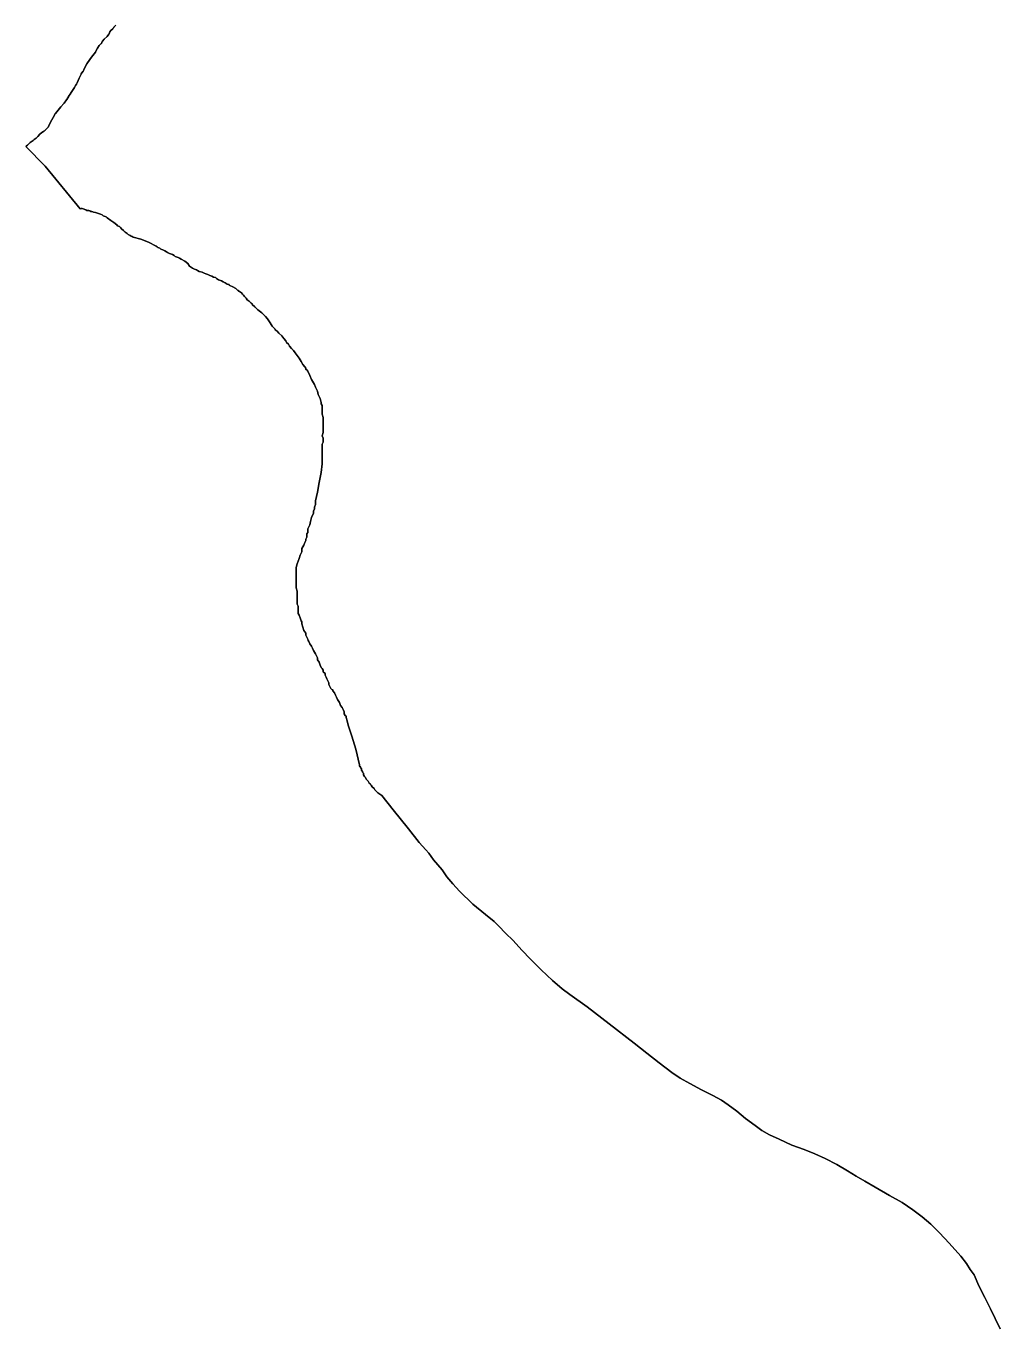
# Model space of a CAD drawing. Header units: inches. Extents: x 11258954 to 11313122, y 3645444 to 3695200.
# Drawn here: x 11283854 to 11284869, y 3675451 to 3676802 of the extents above; entities that cross this region are included whole.
import ezdxf

# ---------------------------------------------------------------- set-up
doc = ezdxf.new("R2010")
doc.units = ezdxf.units.IN
doc.header["$MEASUREMENT"] = 0
doc.layers.add('SchoolBoardDistrict', color=253, linetype='Continuous')

msp = doc.modelspace()

# ---------------------------------------------------------------- linework, layer by layer
at = {"layer": 'SchoolBoardDistrict'}
for points in [[(11283948, 3676802.5), (11283946.0735, 3676800.333), (11283946, 3676800.25), (11283945.9085, 3676800.1125), (11283945.1215, 3676798.932), (11283945, 3676798.75), (11283944.956, 3676798.7115), (11283943.044, 3676797.039), (11283943, 3676797), (11283942.879, 3676796.8185), (11283942, 3676795.5), (11283941.0135, 3676793.2815), (11283941, 3676793.25), (11283940.8485, 3676793.061), (11283939, 3676790.75), (11283936, 3676788), (11283934.1515, 3676785.69), (11283934, 3676785.5), (11283933.986, 3676785.4695), (11283933.055, 3676783.374), (11283933, 3676783.25), (11283932.8895, 3676783.1535), (11283931.044, 3676781.539), (11283931, 3676781.5), (11283930.8785, 3676781.3185), (11283929, 3676778.5), (11283927.018, 3676774.5365), (11283927, 3676774.5), (11283926.853, 3676774.316), (11283924.0825, 3676770.853), (11283924, 3676770.75), (11283923.917, 3676770.6325), (11283921, 3676766.5), (11283918, 3676762), (11283915, 3676757), (11283914, 3676754.25), (11283913.838, 3676754.027), (11283912.162, 3676751.723), (11283912, 3676751.5), (11283911, 3676749.25), (11283910, 3676747.25), (11283909, 3676744.75), (11283908, 3676742.5), (11283907, 3676741), (11283906, 3676739.5), (11283905, 3676737.5), (11283903, 3676734.25), (11283901, 3676731.25), (11283900.838, 3676731.027), (11283899.162, 3676728.723), (11283899, 3676728.5), (11283897, 3676725), (11283896.8345, 3676724.7795), (11283894.1655, 3676721.2205), (11283894, 3676721), (11283891, 3676717.25), (11283888, 3676713.75), (11283885.132, 3676710.404), (11283885, 3676710.25), (11283884.967, 3676710.1835), (11283883, 3676706.25), (11283880, 3676701.5), (11283878.034, 3676696.831), (11283878, 3676696.75), (11283877.8685, 3676696.6105), (11283874.1655, 3676692.676), (11283874, 3676692.5), (11283874, 3676692.4555), (11283874, 3676692.445), (11283874, 3676692.429), (11283874, 3676692.374), (11283874, 3676692.305), (11283874, 3676692.25), (11283873.8345, 3676692.2085), (11283873.1655, 3676692.0415), (11283873, 3676692), (11283873, 3676691.945), (11283873, 3676691.8715), (11283873, 3676691.8165), (11283873, 3676691.805), (11283873, 3676691.75), (11283872.8345, 3676691.6465), (11283871, 3676690.5), (11283869, 3676688.75), (11283867, 3676686.5), (11283865, 3676684.75), (11283863, 3676683.25), (11283862, 3676682.25), (11283859, 3676680.25), (11283856, 3676677.5), (11283854.701, 3676676.3095), (11283854.5285, 3676676.1515), (11283854.5, 3676676.125), (11283854.528, 3676676.096), (11283854.5355, 3676676.0885), (11283874.65, 3676655.6), (11283910.9625, 3676611.2955), (11283911, 3676611.25), (11283912, 3676611.5), (11283913, 3676611.5), (11283914, 3676611.25), (11283915, 3676610.75), (11283916, 3676610.5), (11283917, 3676610), (11283918, 3676609.5), (11283920, 3676609.25), (11283921, 3676609), (11283922, 3676608.5), (11283923, 3676608.5), (11283924, 3676608), (11283925, 3676607.75), (11283927, 3676607.25), (11283929, 3676606.75), (11283930, 3676606.25), (11283932, 3676605.5), (11283934, 3676604.75), (11283935, 3676604), (11283936, 3676603.5), (11283938, 3676602.75), (11283939, 3676601.75), (11283943, 3676599), (11283946, 3676597), (11283949, 3676594.5), (11283950, 3676593.5), (11283952, 3676592.75), (11283953, 3676591.75), (11283954, 3676590.25), (11283956, 3676588.5), (11283958, 3676586.75), (11283960, 3676585.5), (11283961, 3676584.25), (11283963, 3676583.25), (11283964, 3676582.75), (11283965, 3676582.25), (11283966, 3676581.75), (11283974, 3676579.5), (11283982, 3676576.5), (11283990, 3676572.25), (11283991, 3676571.5), (11283992, 3676570.75), (11283994, 3676570.25), (11283995, 3676569.25), (11283997, 3676568.5), (11283999, 3676567.5), (11284001, 3676566.5), (11284002, 3676565.75), (11284004, 3676564.75), (11284007, 3676563.5), (11284009, 3676562.5), (11284010, 3676561.5), (11284013, 3676560.5), (11284014.5, 3676559.625), (11284016, 3676558.75), (11284020, 3676556.5), (11284023, 3676554.25), (11284025, 3676551.5), (11284028, 3676549.25), (11284030, 3676548.25), (11284032, 3676547.5), (11284033, 3676546.75), (11284035, 3676546), (11284038, 3676545), (11284040, 3676544.25), (11284042, 3676543.5), (11284044, 3676542.75), (11284046, 3676541.75), (11284048, 3676541), (11284050, 3676540), (11284052, 3676539.5), (11284053, 3676538.5), (11284055, 3676537.25), (11284058, 3676536), (11284060, 3676535), (11284062, 3676534), (11284064, 3676532.75), (11284066, 3676532.25), (11284066, 3676532.195), (11284066, 3676531.555), (11284066, 3676531.5), (11284067, 3676531.25), (11284070, 3676529.75), (11284073, 3676528), (11284075, 3676526.5), (11284076, 3676526), (11284076, 3676525.945), (11284076, 3676525.555), (11284076, 3676525.5), (11284077, 3676525), (11284079, 3676523.5), (11284080, 3676522.25), (11284081, 3676521.25), (11284082, 3676519.75), (11284084, 3676518), (11284085, 3676516.5), (11284086, 3676515.75), (11284087, 3676515), (11284088, 3676513.75), (11284089, 3676513), (11284090, 3676512.25), (11284090, 3676512.195), (11284090, 3676511.555), (11284090, 3676511.5), (11284093, 3676509), (11284096, 3676506), (11284100, 3676502.75), (11284102, 3676501), (11284104, 3676499), (11284106, 3676496.5), (11284109, 3676492.5), (11284111, 3676489), (11284114, 3676485.75), (11284114, 3676485.695), (11284114, 3676485.305), (11284114, 3676485.25), (11284115, 3676484.5), (11284116, 3676483.75), (11284118, 3676481.5), (11284121, 3676479), (11284123, 3676476), (11284125, 3676473.75), (11284126, 3676471.75), (11284128, 3676470), (11284129, 3676468), (11284131, 3676465.75), (11284133, 3676463.5), (11284135, 3676461.25), (11284137, 3676458.5), (11284139, 3676455.5), (11284141, 3676452), (11284143, 3676449), (11284145, 3676446.5), (11284146, 3676445), (11284146, 3676444.9445), (11284146, 3676443.805), (11284146, 3676443.75), (11284147, 3676443.5), (11284148, 3676442), (11284150, 3676437.5), (11284152, 3676433.25), (11284155, 3676428.25), (11284156, 3676425.5), (11284157, 3676423.25), (11284158, 3676421.25), (11284159, 3676417.75), (11284161, 3676413.5), (11284162, 3676409.5), (11284162, 3676409.445), (11284162, 3676408.055), (11284162, 3676408), (11284163, 3676406.25), (11284163, 3676406.195), (11284163, 3676404.055), (11284163, 3676404), (11284163, 3676403.945), (11284163, 3676401.305), (11284163, 3676401.25), (11284163, 3676401.195), (11284163, 3676399.055), (11284163, 3676399), (11284163, 3676398.945), (11284163, 3676397.305), (11284163, 3676397.25), (11284164, 3676393.75), (11284164, 3676393.695), (11284164, 3676389.555), (11284164, 3676389.5), (11284164, 3676389.445), (11284164, 3676385.555), (11284164, 3676385.5), (11284164, 3676385.445), (11284164, 3676383.305), (11284164, 3676383.25), (11284164, 3676383.195), (11284164, 3676381.055), (11284164, 3676381), (11284164, 3676380.945), (11284164, 3676378.055), (11284164, 3676378), (11284163.0095, 3676374.781), (11284163, 3676374.75), (11284163.0095, 3676374.726), (11284164, 3676372.25), (11284164, 3676372.195), (11284164, 3676370.055), (11284164, 3676370), (11284164, 3676369.945), (11284164, 3676368.305), (11284164, 3676368.25), (11284163, 3676366), (11284163, 3676365.945), (11284163, 3676363.805), (11284163, 3676363.75), (11284163, 3676363.695), (11284163, 3676354.805), (11284163, 3676354.75), (11284163, 3676354.695), (11284163, 3676345.555), (11284163, 3676345.5), (11284162, 3676336.5), (11284160, 3676326), (11284158, 3676316), (11284156, 3676307), (11284156, 3676306.945), (11284156, 3676305.0555), (11284156, 3676305), (11284156, 3676304.945), (11284156, 3676303.0555), (11284156, 3676303), (11284155, 3676300.5), (11284155, 3676300.445), (11284155, 3676298.5555), (11284155, 3676298.5), (11284154, 3676296.25), (11284154, 3676296.195), (11284154, 3676294.0555), (11284154, 3676294), (11284152, 3676289.75), (11284151, 3676285.5), (11284150, 3676282), (11284149, 3676280), (11284148, 3676277.75), (11284148, 3676277.6945), (11284148, 3676275.555), (11284148, 3676275.5), (11284148, 3676275.4445), (11284148, 3676274.055), (11284148, 3676274), (11284147, 3676272.5), (11284147, 3676272.445), (11284147, 3676271.055), (11284147, 3676271), (11284147, 3676270.945), (11284147, 3676269.055), (11284147, 3676269), (11284146, 3676267), (11284146, 3676266.945), (11284146, 3676265.805), (11284146, 3676265.75), (11284145, 3676263.75), (11284144, 3676260.75), (11284142, 3676257.5), (11284142, 3676257.445), (11284142, 3676256.305), (11284142, 3676256.25), (11284142, 3676256.195), (11284142, 3676255.055), (11284142, 3676255), (11284142, 3676254.945), (11284142, 3676254.055), (11284142, 3676254), (11284140, 3676250.5), (11284139, 3676247), (11284138, 3676244), (11284137, 3676241.25), (11284136, 3676237.5), (11284136, 3676237.445), (11284136, 3676234.055), (11284136, 3676234), (11284136, 3676233.945), (11284136, 3676232.305), (11284136, 3676232.25), (11284136, 3676232.195), (11284136, 3676230.555), (11284136, 3676230.5), (11284136, 3676230.445), (11284136, 3676228.555), (11284136, 3676228.5), (11284136, 3676228.445), (11284136, 3676227.305), (11284136, 3676227.25), (11284136, 3676227.195), (11284136, 3676226.055), (11284136, 3676226), (11284136, 3676225.945), (11284136, 3676225.305), (11284136, 3676225.25), (11284136, 3676225.195), (11284136, 3676224.055), (11284136, 3676224), (11284136, 3676223.945), (11284136, 3676222.055), (11284136, 3676222), (11284136, 3676221.945), (11284136, 3676220.305), (11284136, 3676220.25), (11284136, 3676220.195), (11284136, 3676216.555), (11284136, 3676216.5), (11284137, 3676213), (11284137, 3676212.945), (11284137, 3676209.305), (11284137, 3676209.25), (11284137, 3676209.195), (11284137, 3676208.055), (11284137, 3676208), (11284137, 3676207.945), (11284137, 3676206.805), (11284137, 3676206.75), (11284137, 3676206.695), (11284137, 3676206.055), (11284137, 3676206), (11284137, 3676205.945), (11284137, 3676204.305), (11284137, 3676204.25), (11284137, 3676204.195), (11284137, 3676201.805), (11284137, 3676201.75), (11284137, 3676201.695), (11284137, 3676199.305), (11284137, 3676199.25), (11284138, 3676197.25), (11284138, 3676197.195), (11284138, 3676195.305), (11284138, 3676195.25), (11284138, 3676195.195), (11284138, 3676193.305), (11284138, 3676193.25), (11284138, 3676193.195), (11284138, 3676191.805), (11284138, 3676191.75), (11284138, 3676191.695), (11284138, 3676190.555), (11284138, 3676190.5), (11284138, 3676190.445), (11284138, 3676189.805), (11284138, 3676189.75), (11284139, 3676188), (11284140, 3676185), (11284141, 3676182), (11284142, 3676181), (11284142, 3676180.945), (11284142, 3676179.805), (11284142, 3676179.75), (11284142, 3676179.695), (11284142, 3676178.805), (11284142, 3676178.75), (11284143, 3676175.5), (11284144, 3676172), (11284146, 3676169.25), (11284146, 3676169.195), (11284146, 3676167.305), (11284146, 3676167.25), (11284147, 3676165), (11284148, 3676162.75), (11284148.5, 3676161.625), (11284149, 3676160.5), (11284150, 3676158), (11284152, 3676155.75), (11284153, 3676153.5), (11284154, 3676151.25), (11284155, 3676149.5), (11284156, 3676147.75), (11284157, 3676145.5), (11284158, 3676143.5), (11284158, 3676143.445), (11284158, 3676142.805), (11284158, 3676142.75), (11284158, 3676142.695), (11284158, 3676142.305), (11284158, 3676142.25), (11284158, 3676142.195), (11284158, 3676141.555), (11284158, 3676141.5), (11284160, 3676139), (11284161, 3676136), (11284162, 3676133.5), (11284163, 3676132.25), (11284164, 3676130.5), (11284164, 3676130.445), (11284164, 3676128.8055), (11284164, 3676128.75), (11284166, 3676127), (11284166, 3676126.945), (11284166, 3676125.3055), (11284166, 3676125.25), (11284167, 3676123.5), (11284168, 3676121.5), (11284169, 3676119.5), (11284170, 3676117.5), (11284170, 3676117.4445), (11284170, 3676115.805), (11284170, 3676115.75), (11284171, 3676113.5), (11284172, 3676111.5), (11284173, 3676110.5), (11284174, 3676110), (11284174, 3676109.9445), (11284174, 3676109.305), (11284174, 3676109.25), (11284176, 3676107), (11284177, 3676104.5), (11284178, 3676102.5), (11284179, 3676100), (11284181, 3676097), (11284182, 3676093.75), (11284184, 3676091.75), (11284185, 3676089.75), (11284186, 3676087.25), (11284186, 3676087.195), (11284186, 3676085.305), (11284186, 3676085.25), (11284187, 3676083.5), (11284188, 3676082.75), (11284188, 3676082.695), (11284188, 3676081.305), (11284188, 3676081.25), (11284189, 3676078), (11284190, 3676073.5), (11284194, 3676062), (11284198, 3676048.5), (11284202, 3676032), (11284202, 3676031.945), (11284202, 3676031.055), (11284202, 3676031), (11284202, 3676030.945), (11284202, 3676030.555), (11284202, 3676030.5), (11284203, 3676030), (11284203, 3676029.945), (11284203, 3676029.305), (11284203, 3676029.25), (11284204, 3676027.75), (11284204, 3676027.695), (11284204, 3676026.555), (11284204, 3676026.5), (11284205, 3676025.25), (11284205, 3676025.195), (11284205, 3676024.305), (11284205, 3676024.25), (11284206, 3676023.25), (11284206, 3676023.195), (11284206, 3676021.555), (11284206, 3676021.5), (11284207, 3676020), (11284208, 3676018.75), (11284209, 3676017.25), (11284211, 3676015), (11284212, 3676013), (11284213, 3676012.25), (11284213, 3676012.195), (11284213, 3676011.805), (11284213, 3676011.75), (11284214, 3676011), (11284215, 3676009), (11284217, 3676007.5), (11284218, 3676006), (11284219, 3676005), (11284220, 3676004), (11284221, 3676002.75), (11284223, 3676001.5), (11284225, 3676000), (11284237, 3675985.25), (11284253, 3675965.25), (11284264, 3675951), (11284271, 3675943.5), (11284273.971, 3675940.034), (11284274, 3675940), (11284279, 3675933), (11284288, 3675922.5), (11284293, 3675915.25), (11284299, 3675908.25), (11284306, 3675900.5), (11284320, 3675887), (11284333, 3675876), (11284342, 3675869), (11284347, 3675864), (11284354, 3675856.75), (11284362, 3675849), (11284371, 3675839), (11284380, 3675829.75), (11284391, 3675818.5), (11284403, 3675807.5), (11284413, 3675798.75), (11284421, 3675792.75), (11284439, 3675780), (11284462, 3675762.25), (11284488, 3675742.25), (11284501, 3675731.75), (11284514, 3675721.5), (11284527, 3675711.5), (11284536, 3675705.5), (11284546, 3675700), (11284558, 3675693.5), (11284570, 3675687.5), (11284579, 3675682.75), (11284586, 3675678), (11284595, 3675671.25), (11284604, 3675663.75), (11284614, 3675656.25), (11284621, 3675651), (11284629, 3675646.5), (11284639, 3675642), (11284652, 3675635.75), (11284665, 3675631.5), (11284676, 3675627), (11284687, 3675622), (11284699, 3675615.75), (11284710, 3675609.25), (11284719, 3675603.75), (11284728, 3675598.25), (11284739, 3675592), (11284754, 3675583.5), (11284767, 3675576.25), (11284778, 3675568.5), (11284788, 3675561.25), (11284797, 3675553.5), (11284805, 3675545.75), (11284812, 3675538.5), (11284819, 3675530.5), (11284828, 3675520.25), (11284834, 3675512.75), (11284838, 3675506.5), (11284842, 3675500.75), (11284847, 3675489.5), (11284853, 3675477.25), (11284859, 3675465.5), (11284864, 3675455.5), (11284869, 3675444.75)], [(11284869, 3675444.75), (11284864, 3675455.5), (11284859, 3675465.5), (11284853, 3675477.25), (11284847, 3675489.5), (11284842, 3675500.75), (11284838, 3675506.5), (11284834, 3675512.75), (11284828, 3675520.25), (11284819, 3675530.5), (11284812, 3675538.5), (11284805, 3675545.75), (11284797, 3675553.5), (11284788, 3675561.25), (11284778, 3675568.5), (11284767, 3675576.25), (11284754, 3675583.5), (11284739, 3675592), (11284728, 3675598.25), (11284719, 3675603.75), (11284710, 3675609.25), (11284699, 3675615.75), (11284687, 3675622), (11284676, 3675627), (11284665, 3675631.5), (11284652, 3675635.75), (11284639, 3675642), (11284629, 3675646.5), (11284621, 3675651), (11284614, 3675656.25), (11284604, 3675663.75), (11284595, 3675671.25), (11284586, 3675678), (11284579, 3675682.75), (11284570, 3675687.5), (11284558, 3675693.5), (11284546, 3675700), (11284536, 3675705.5), (11284527, 3675711.5), (11284514, 3675721.5), (11284501, 3675731.75), (11284488, 3675742.25), (11284462, 3675762.25), (11284439, 3675780), (11284421, 3675792.75), (11284413, 3675798.75), (11284403, 3675807.5), (11284391, 3675818.5), (11284380, 3675829.75), (11284371, 3675839), (11284362, 3675849), (11284354, 3675856.75), (11284347, 3675864), (11284342, 3675869), (11284333, 3675876), (11284320, 3675887), (11284306, 3675900.5), (11284299, 3675908.25), (11284293, 3675915.25), (11284288, 3675922.5), (11284279, 3675933), (11284274, 3675940), (11284273.971, 3675940.034), (11284271, 3675943.5), (11284264, 3675951), (11284253, 3675965.25), (11284237, 3675985.25), (11284225, 3676000), (11284223, 3676001.5), (11284221, 3676002.75), (11284220, 3676004), (11284219, 3676005), (11284218, 3676006), (11284217, 3676007.5), (11284215, 3676009), (11284214, 3676011), (11284213, 3676011.75), (11284213, 3676011.805), (11284213, 3676012.195), (11284213, 3676012.25), (11284212, 3676013), (11284211, 3676015), (11284209, 3676017.25), (11284208, 3676018.75), (11284207, 3676020), (11284206, 3676021.5), (11284206, 3676021.555), (11284206, 3676023.195), (11284206, 3676023.25), (11284205, 3676024.25), (11284205, 3676024.305), (11284205, 3676025.195), (11284205, 3676025.25), (11284204, 3676026.5), (11284204, 3676026.555), (11284204, 3676027.695), (11284204, 3676027.75), (11284203, 3676029.25), (11284203, 3676029.305), (11284203, 3676029.945), (11284203, 3676030), (11284202, 3676030.5), (11284202, 3676030.555), (11284202, 3676030.945), (11284202, 3676031), (11284202, 3676031.055), (11284202, 3676031.945), (11284202, 3676032), (11284198, 3676048.5), (11284194, 3676062), (11284190, 3676073.5), (11284189, 3676078), (11284188, 3676081.25), (11284188, 3676081.305), (11284188, 3676082.695), (11284188, 3676082.75), (11284187, 3676083.5), (11284186, 3676085.25), (11284186, 3676085.305), (11284186, 3676087.195), (11284186, 3676087.25), (11284185, 3676089.75), (11284184, 3676091.75), (11284182, 3676093.75), (11284181, 3676097), (11284179, 3676100), (11284178, 3676102.5), (11284177, 3676104.5), (11284176, 3676107), (11284174, 3676109.25), (11284174, 3676109.305), (11284174, 3676109.9445), (11284174, 3676110), (11284173, 3676110.5), (11284172, 3676111.5), (11284171, 3676113.5), (11284170, 3676115.75), (11284170, 3676115.805), (11284170, 3676117.4445), (11284170, 3676117.5), (11284169, 3676119.5), (11284168, 3676121.5), (11284167, 3676123.5), (11284166, 3676125.25), (11284166, 3676125.3055), (11284166, 3676126.945), (11284166, 3676127), (11284164, 3676128.75), (11284164, 3676128.8055), (11284164, 3676130.445), (11284164, 3676130.5), (11284163, 3676132.25), (11284162, 3676133.5), (11284161, 3676136), (11284160, 3676139), (11284158, 3676141.5), (11284158, 3676141.555), (11284158, 3676142.195), (11284158, 3676142.25), (11284158, 3676142.305), (11284158, 3676142.695), (11284158, 3676142.75), (11284158, 3676142.805), (11284158, 3676143.445), (11284158, 3676143.5), (11284157, 3676145.5), (11284156, 3676147.75), (11284155, 3676149.5), (11284154, 3676151.25), (11284153, 3676153.5), (11284152, 3676155.75), (11284150, 3676158), (11284149, 3676160.5), (11284148.5, 3676161.625), (11284148, 3676162.75), (11284147, 3676165), (11284146, 3676167.25), (11284146, 3676167.305), (11284146, 3676169.195), (11284146, 3676169.25), (11284144, 3676172), (11284143, 3676175.5), (11284142, 3676178.75), (11284142, 3676178.805), (11284142, 3676179.695), (11284142, 3676179.75), (11284142, 3676179.805), (11284142, 3676180.945), (11284142, 3676181), (11284141, 3676182), (11284140, 3676185), (11284139, 3676188), (11284138, 3676189.75), (11284138, 3676189.805), (11284138, 3676190.445), (11284138, 3676190.5), (11284138, 3676190.555), (11284138, 3676191.695), (11284138, 3676191.75), (11284138, 3676191.805), (11284138, 3676193.195), (11284138, 3676193.25), (11284138, 3676193.305), (11284138, 3676195.195), (11284138, 3676195.25), (11284138, 3676195.305), (11284138, 3676197.195), (11284138, 3676197.25), (11284137, 3676199.25), (11284137, 3676199.305), (11284137, 3676201.695), (11284137, 3676201.75), (11284137, 3676201.805), (11284137, 3676204.195), (11284137, 3676204.25), (11284137, 3676204.305), (11284137, 3676205.945), (11284137, 3676206), (11284137, 3676206.055), (11284137, 3676206.695), (11284137, 3676206.75), (11284137, 3676206.805), (11284137, 3676207.945), (11284137, 3676208), (11284137, 3676208.055), (11284137, 3676209.195), (11284137, 3676209.25), (11284137, 3676209.305), (11284137, 3676212.945), (11284137, 3676213), (11284136, 3676216.5), (11284136, 3676216.555), (11284136, 3676220.195), (11284136, 3676220.25), (11284136, 3676220.305), (11284136, 3676221.945), (11284136, 3676222), (11284136, 3676222.055), (11284136, 3676223.945), (11284136, 3676224), (11284136, 3676224.055), (11284136, 3676225.195), (11284136, 3676225.25), (11284136, 3676225.305), (11284136, 3676225.945), (11284136, 3676226), (11284136, 3676226.055), (11284136, 3676227.195), (11284136, 3676227.25), (11284136, 3676227.305), (11284136, 3676228.445), (11284136, 3676228.5), (11284136, 3676228.555), (11284136, 3676230.445), (11284136, 3676230.5), (11284136, 3676230.555), (11284136, 3676232.195), (11284136, 3676232.25), (11284136, 3676232.305), (11284136, 3676233.945), (11284136, 3676234), (11284136, 3676234.055), (11284136, 3676237.445), (11284136, 3676237.5), (11284137, 3676241.25), (11284138, 3676244), (11284139, 3676247), (11284140, 3676250.5), (11284142, 3676254), (11284142, 3676254.055), (11284142, 3676254.945), (11284142, 3676255), (11284142, 3676255.055), (11284142, 3676256.195), (11284142, 3676256.25), (11284142, 3676256.305), (11284142, 3676257.445), (11284142, 3676257.5), (11284144, 3676260.75), (11284145, 3676263.75), (11284146, 3676265.75), (11284146, 3676265.805), (11284146, 3676266.945), (11284146, 3676267), (11284147, 3676269), (11284147, 3676269.055), (11284147, 3676270.945), (11284147, 3676271), (11284147, 3676271.055), (11284147, 3676272.445), (11284147, 3676272.5), (11284148, 3676274), (11284148, 3676274.055), (11284148, 3676275.4445), (11284148, 3676275.5), (11284148, 3676275.555), (11284148, 3676277.6945), (11284148, 3676277.75), (11284149, 3676280), (11284150, 3676282), (11284151, 3676285.5), (11284152, 3676289.75), (11284154, 3676294), (11284154, 3676294.0555), (11284154, 3676296.195), (11284154, 3676296.25), (11284155, 3676298.5), (11284155, 3676298.5555), (11284155, 3676300.445), (11284155, 3676300.5), (11284156, 3676303), (11284156, 3676303.0555), (11284156, 3676304.945), (11284156, 3676305), (11284156, 3676305.0555), (11284156, 3676306.945), (11284156, 3676307), (11284158, 3676316), (11284160, 3676326), (11284162, 3676336.5), (11284163, 3676345.5), (11284163, 3676345.555), (11284163, 3676354.695), (11284163, 3676354.75), (11284163, 3676354.805), (11284163, 3676363.695), (11284163, 3676363.75), (11284163, 3676363.805), (11284163, 3676365.945), (11284163, 3676366), (11284164, 3676368.25), (11284164, 3676368.305), (11284164, 3676369.945), (11284164, 3676370), (11284164, 3676370.055), (11284164, 3676372.195), (11284164, 3676372.25), (11284163.0095, 3676374.726), (11284163, 3676374.75), (11284163.0095, 3676374.781), (11284164, 3676378), (11284164, 3676378.055), (11284164, 3676380.945), (11284164, 3676381), (11284164, 3676381.055), (11284164, 3676383.195), (11284164, 3676383.25), (11284164, 3676383.305), (11284164, 3676385.445), (11284164, 3676385.5), (11284164, 3676385.555), (11284164, 3676389.445), (11284164, 3676389.5), (11284164, 3676389.555), (11284164, 3676393.695), (11284164, 3676393.75), (11284163, 3676397.25), (11284163, 3676397.305), (11284163, 3676398.945), (11284163, 3676399), (11284163, 3676399.055), (11284163, 3676401.195), (11284163, 3676401.25), (11284163, 3676401.305), (11284163, 3676403.945), (11284163, 3676404), (11284163, 3676404.055), (11284163, 3676406.195), (11284163, 3676406.25), (11284162, 3676408), (11284162, 3676408.055), (11284162, 3676409.445), (11284162, 3676409.5), (11284161, 3676413.5), (11284159, 3676417.75), (11284158, 3676421.25), (11284157, 3676423.25), (11284156, 3676425.5), (11284155, 3676428.25), (11284152, 3676433.25), (11284150, 3676437.5), (11284148, 3676442), (11284147, 3676443.5), (11284146, 3676443.75), (11284146, 3676443.805), (11284146, 3676444.9445), (11284146, 3676445), (11284145, 3676446.5), (11284143, 3676449), (11284141, 3676452), (11284139, 3676455.5), (11284137, 3676458.5), (11284135, 3676461.25), (11284133, 3676463.5), (11284131, 3676465.75), (11284129, 3676468), (11284128, 3676470), (11284126, 3676471.75), (11284125, 3676473.75), (11284123, 3676476), (11284121, 3676479), (11284118, 3676481.5), (11284116, 3676483.75), (11284115, 3676484.5), (11284114, 3676485.25), (11284114, 3676485.305), (11284114, 3676485.695), (11284114, 3676485.75), (11284111, 3676489), (11284109, 3676492.5), (11284106, 3676496.5), (11284104, 3676499), (11284102, 3676501), (11284100, 3676502.75), (11284096, 3676506), (11284093, 3676509), (11284090, 3676511.5), (11284090, 3676511.555), (11284090, 3676512.195), (11284090, 3676512.25), (11284089, 3676513), (11284088, 3676513.75), (11284087, 3676515), (11284086, 3676515.75), (11284085, 3676516.5), (11284084, 3676518), (11284082, 3676519.75), (11284081, 3676521.25), (11284080, 3676522.25), (11284079, 3676523.5), (11284077, 3676525), (11284076, 3676525.5), (11284076, 3676525.555), (11284076, 3676525.945), (11284076, 3676526), (11284075, 3676526.5), (11284073, 3676528), (11284070, 3676529.75), (11284067, 3676531.25), (11284066, 3676531.5), (11284066, 3676531.555), (11284066, 3676532.195), (11284066, 3676532.25), (11284064, 3676532.75), (11284062, 3676534), (11284060, 3676535), (11284058, 3676536), (11284055, 3676537.25), (11284053, 3676538.5), (11284052, 3676539.5), (11284050, 3676540), (11284048, 3676541), (11284046, 3676541.75), (11284044, 3676542.75), (11284042, 3676543.5), (11284040, 3676544.25), (11284038, 3676545), (11284035, 3676546), (11284033, 3676546.75), (11284032, 3676547.5), (11284030, 3676548.25), (11284028, 3676549.25), (11284025, 3676551.5), (11284023, 3676554.25), (11284020, 3676556.5), (11284016, 3676558.75), (11284014.5, 3676559.625), (11284013, 3676560.5), (11284010, 3676561.5), (11284009, 3676562.5), (11284007, 3676563.5), (11284004, 3676564.75), (11284002, 3676565.75), (11284001, 3676566.5), (11283999, 3676567.5), (11283997, 3676568.5), (11283995, 3676569.25), (11283994, 3676570.25), (11283992, 3676570.75), (11283991, 3676571.5), (11283990, 3676572.25), (11283982, 3676576.5), (11283974, 3676579.5), (11283966, 3676581.75), (11283965, 3676582.25), (11283964, 3676582.75), (11283963, 3676583.25), (11283961, 3676584.25), (11283960, 3676585.5), (11283958, 3676586.75), (11283956, 3676588.5), (11283954, 3676590.25), (11283953, 3676591.75), (11283952, 3676592.75), (11283950, 3676593.5), (11283949, 3676594.5), (11283946, 3676597), (11283943, 3676599), (11283939, 3676601.75), (11283938, 3676602.75), (11283936, 3676603.5), (11283935, 3676604), (11283934, 3676604.75), (11283932, 3676605.5), (11283930, 3676606.25), (11283929, 3676606.75), (11283927, 3676607.25), (11283925, 3676607.75), (11283924, 3676608), (11283923, 3676608.5), (11283922, 3676608.5), (11283921, 3676609), (11283920, 3676609.25), (11283918, 3676609.5), (11283917, 3676610), (11283916, 3676610.5), (11283915, 3676610.75), (11283914, 3676611.25), (11283913, 3676611.5), (11283912, 3676611.5), (11283911, 3676611.25), (11283910.9625, 3676611.2955), (11283874.65, 3676655.6), (11283854.5355, 3676676.0885), (11283854.528, 3676676.096), (11283854.5, 3676676.125), (11283854.5285, 3676676.1515), (11283854.701, 3676676.3095), (11283856, 3676677.5), (11283859, 3676680.25), (11283862, 3676682.25), (11283863, 3676683.25), (11283865, 3676684.75), (11283867, 3676686.5), (11283869, 3676688.75), (11283871, 3676690.5), (11283872.8345, 3676691.6465), (11283873, 3676691.75), (11283873, 3676691.805), (11283873, 3676691.8165), (11283873, 3676691.8715), (11283873, 3676691.945), (11283873, 3676692), (11283873.1655, 3676692.0415), (11283873.8345, 3676692.2085), (11283874, 3676692.25), (11283874, 3676692.305), (11283874, 3676692.374), (11283874, 3676692.429), (11283874, 3676692.445), (11283874, 3676692.4555), (11283874, 3676692.5), (11283874.1655, 3676692.676), (11283877.8685, 3676696.6105), (11283878, 3676696.75), (11283878.034, 3676696.831), (11283880, 3676701.5), (11283883, 3676706.25), (11283884.967, 3676710.1835), (11283885, 3676710.25), (11283885.132, 3676710.404), (11283888, 3676713.75), (11283891, 3676717.25), (11283894, 3676721), (11283894.1655, 3676721.2205), (11283896.8345, 3676724.7795), (11283897, 3676725), (11283899, 3676728.5), (11283899.162, 3676728.723), (11283900.838, 3676731.027), (11283901, 3676731.25), (11283903, 3676734.25), (11283905, 3676737.5), (11283906, 3676739.5), (11283907, 3676741), (11283908, 3676742.5), (11283909, 3676744.75), (11283910, 3676747.25), (11283911, 3676749.25), (11283912, 3676751.5), (11283912.162, 3676751.723), (11283913.838, 3676754.027), (11283914, 3676754.25), (11283915, 3676757), (11283918, 3676762), (11283921, 3676766.5), (11283923.917, 3676770.6325), (11283924, 3676770.75), (11283924.0825, 3676770.853), (11283926.853, 3676774.316), (11283927, 3676774.5), (11283927.018, 3676774.5365), (11283929, 3676778.5), (11283930.8785, 3676781.3185), (11283931, 3676781.5), (11283931.044, 3676781.539), (11283932.8895, 3676783.1535), (11283933, 3676783.25), (11283933.055, 3676783.374), (11283933.986, 3676785.4695), (11283934, 3676785.5), (11283934.1515, 3676785.69), (11283936, 3676788), (11283939, 3676790.75), (11283940.8485, 3676793.061), (11283941, 3676793.25), (11283941.0135, 3676793.2815), (11283942, 3676795.5), (11283942.879, 3676796.8185), (11283943, 3676797), (11283943.044, 3676797.039), (11283944.956, 3676798.7115), (11283945, 3676798.75), (11283945.1215, 3676798.932), (11283945.9085, 3676800.1125), (11283946, 3676800.25), (11283946.0735, 3676800.333), (11283948, 3676802.5)]]:
    msp.add_lwpolyline(points, dxfattribs=at)

doc.saveas('drawing.dxf')
